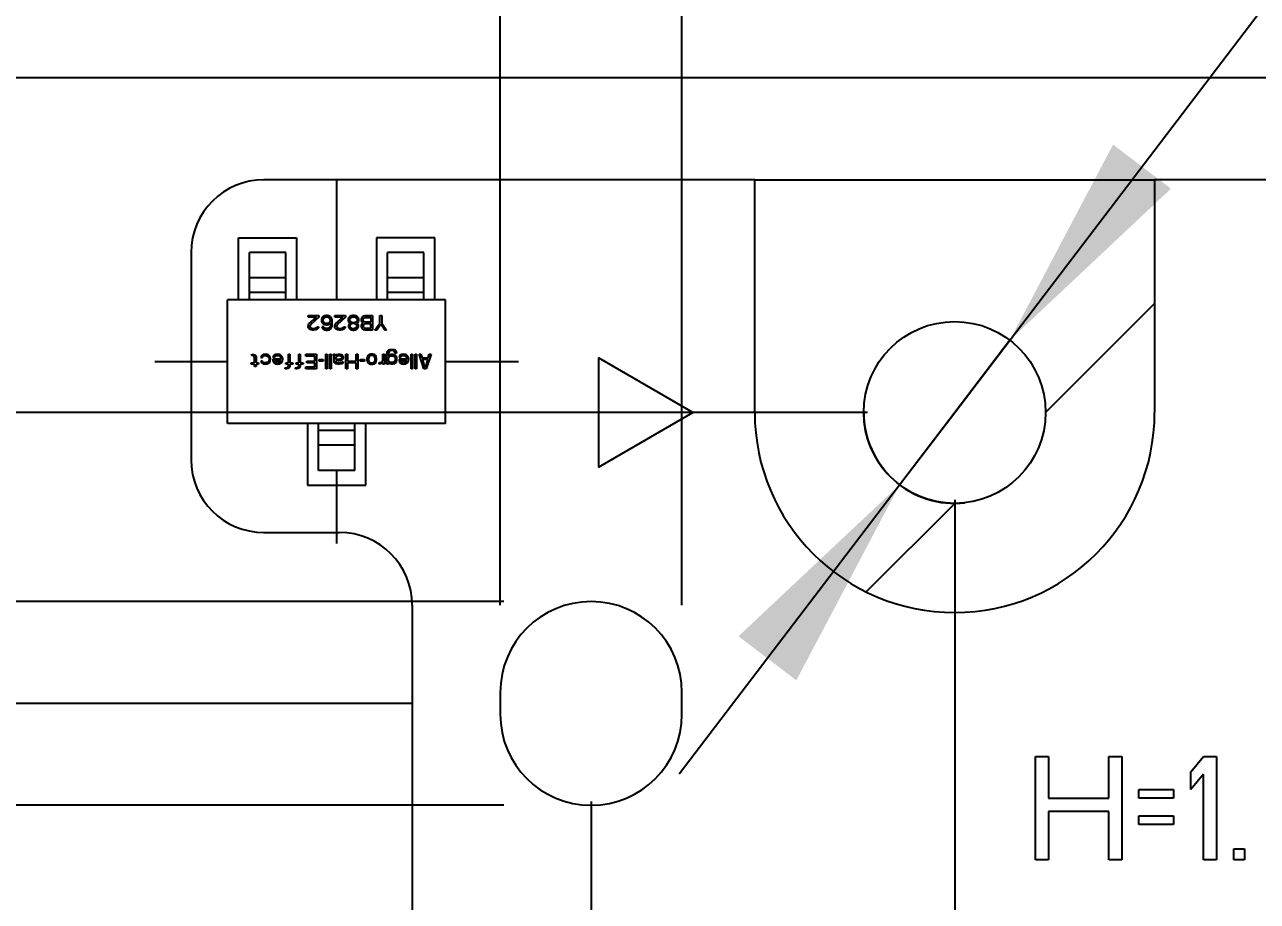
# Model space of a CAD drawing. Header units: millimetres. Extents: x 0 to 594, y 0 to 420.
# Drawn here: x 106.5 to 123.45, y 213.79 to 225.84 of the extents above; entities that cross this region are included whole.
import ezdxf

# ---------------------------------------------------------------- set-up
doc = ezdxf.new("R2010")
doc.units = ezdxf.units.MM
doc.header["$LTSCALE"] = 32.67
doc.layers.get('0').update_dxf_attribs({"linetype": 'CONTINUOUS'})
doc.layers.add('ASSEM_MEM', color=7, linetype='CONTINUOUS')
doc.styles.get("Standard").update_dxf_attribs({"font": 'txt', "width": 0.8})
doc.styles.add('TEXTSTYLE_3', font='symbol_asme.ttf')
doc.dimstyles.new('DIMSTYLE_1', dxfattribs={"dimtxt": 2.5, "dimasz": 3, "dimexe": 1.5, "dimexo": 1.2, "dimtad": 1, "dimdsep": 46, "dimtxsty": 'STANDARD', "dimblk": '_FILLED', "dimblk1": '_FILLED', "dimblk2": '_FILLED', "dimcen": 0.09, "dimazin": 2, "dimtp": 0.01, "dimtm": 0.01, "dimtfac": 1, "dimtofl": 0, "dimtmove": 0, "dimatfit": 3, "dimldrblk": '_FILLED', "dimfxl": 1, "dimtolj": 1, "dimarcsym": 0})
doc.dimstyles.new('DIMSTYLE_2', dxfattribs={"dimtxt": 2.5, "dimasz": 3, "dimexe": 1.5, "dimexo": 1.2, "dimtad": 1, "dimdsep": 46, "dimtxsty": 'STANDARD', "dimblk": '_FILLED', "dimblk1": '_FILLED', "dimblk2": '_FILLED', "dimcen": 0.09, "dimazin": 2, "dimtp": 0.01, "dimtm": 0.01, "dimtfac": 1, "dimtmove": 0, "dimatfit": 2, "dimldrblk": '_FILLED', "dimfxl": 1, "dimtolj": 1, "dimarcsym": 0})

# ---------------------------------------------------------------- blocks, each defined once
blk = doc.blocks.new('_FILLED')
at = {"color": 0, "linetype": 'BYBLOCK'}
blk.add_solid([(0, 0), (-1, 0.1667), (-1, -0.1667)], dxfattribs=at)
blk = doc.blocks.new('*D3')
at = {"color": 7, "linetype": 'CONTINUOUS'}
for p, q in [((119.285, 220.509), (130.178, 234.803)), ((120.043, 221.503), (119.285, 220.509)), ((120.043, 221.503), (120.043, 221.503)), ((119.285, 220.509), (115.497, 215.538)), ((118.528, 219.515), (119.285, 220.509)), ((118.528, 219.515), (118.528, 219.515))]:
    blk.add_line(p, q, dxfattribs=at)
at = {"color": 7, "linetype": 'CONTINUOUS', "xscale": 3, "yscale": 3, "zscale": 3}
for p, rotation in [((120.043, 221.503), 232.6881595984), ((118.528, 219.515), 52.6898213352)]:
    blk.add_blockref('_FILLED', p, dxfattribs=dict(at, rotation=rotation))
at = {"color": 7, "linetype": 'CONTINUOUS', "insert": (122.269, 229.579), "char_height": 2.5, "width": 13.42308, "attachment_point": 1, "rotation": 52.6897, "line_spacing_factor": 0.9, "style": 'TEXTSTYLE_3'}
blk.add_mtext('{\\ftxt;\\W0.0001;\\H0.0001;\\~}{\\ftxt;\\W1.1794871795;\\H2.5; }{\\ftxt;\\W0.0001;\\H0.0001;\\~}\\ftxt;{\\W0.8;2.5}', dxfattribs=at)
blk = doc.blocks.new('*D5')
at = {"color": 7, "linetype": 'CONTINUOUS'}
for p, q in [((255.285, 223.809), (255.285, 182.196)), ((120.285, 192.909), (120.285, 182.196)), ((120.285, 183.696), (187.785, 183.696)), ((255.285, 183.696), (187.785, 183.696))]:
    blk.add_line(p, q, dxfattribs=at)
at = {"color": 7, "linetype": 'CONTINUOUS', "xscale": 3, "yscale": 3, "zscale": 3, "rotation": 180}
blk.add_blockref('_FILLED', (120.285, 183.696), dxfattribs=at)
at = {"color": 7, "linetype": 'CONTINUOUS', "xscale": 3, "yscale": 3, "zscale": 3}
blk.add_blockref('_FILLED', (255.285, 183.696), dxfattribs=at)
at = {"color": 7, "linetype": 'CONTINUOUS', "insert": (186.968, 186.821), "char_height": 2.5, "width": 6, "attachment_point": 2, "line_spacing_factor": 0.9}
blk.add_mtext('135', dxfattribs=at)
blk = doc.blocks.new('*D6')
at = {"color": 7, "linetype": 'CONTINUOUS'}
for p, q in [((255.285, 223.809), (255.285, 175.774)), ((119.285, 219.309), (119.285, 175.774)), ((119.285, 177.274), (187.285, 177.274)), ((255.285, 177.274), (187.285, 177.274))]:
    blk.add_line(p, q, dxfattribs=at)
at = {"color": 7, "linetype": 'CONTINUOUS', "xscale": 3, "yscale": 3, "zscale": 3, "rotation": 180}
blk.add_blockref('_FILLED', (119.285, 177.274), dxfattribs=at)
at = {"color": 7, "linetype": 'CONTINUOUS', "xscale": 3, "yscale": 3, "zscale": 3}
blk.add_blockref('_FILLED', (255.285, 177.274), dxfattribs=at)
at = {"color": 7, "linetype": 'CONTINUOUS', "insert": (187.301, 180.399), "char_height": 2.5, "width": 6, "attachment_point": 2, "line_spacing_factor": 0.9}
blk.add_mtext('136', dxfattribs=at)
blk = doc.blocks.new('*D7')
at = {"color": 7, "linetype": 'CONTINUOUS'}
for p, q in [((114.285, 215.159), (114.285, 182.173)), ((120.285, 192.909), (120.285, 182.173)), ((114.285, 183.673), (109.285, 183.673)), ((109.285, 183.673), (117.285, 183.673)), ((125.285, 183.673), (117.285, 183.673)), ((120.285, 183.673), (125.285, 183.673))]:
    blk.add_line(p, q, dxfattribs=at)
at = {"color": 7, "linetype": 'CONTINUOUS', "xscale": 3, "yscale": 3, "zscale": 3}
blk.add_blockref('_FILLED', (114.285, 183.673), dxfattribs=at)
at = {"color": 7, "linetype": 'CONTINUOUS', "xscale": 3, "yscale": 3, "zscale": 3, "rotation": 180}
blk.add_blockref('_FILLED', (120.285, 183.673), dxfattribs=at)
at = {"color": 7, "linetype": 'CONTINUOUS', "insert": (116.338, 186.798), "char_height": 2.5, "width": 2, "attachment_point": 2, "line_spacing_factor": 0.9}
blk.add_mtext('6', dxfattribs=at)
blk = doc.blocks.new('*D8')
at = {"color": 7, "linetype": 'CONTINUOUS'}
for p, q in [((95.308, 225.109), (95.308, 230.109)), ((95.308, 230.109), (95.308, 222.809)), ((253.985, 225.109), (93.808, 225.109)), ((95.308, 209.895), (95.308, 222.809)), ((118.085, 220.509), (93.808, 220.509)), ((95.308, 220.509), (95.308, 209.895))]:
    blk.add_line(p, q, dxfattribs=at)
at = {"color": 7, "linetype": 'CONTINUOUS', "xscale": 3, "yscale": 3, "zscale": 3}
for p, rotation in [((95.308, 225.109), 270), ((95.308, 220.509), 90)]:
    blk.add_blockref('_FILLED', p, dxfattribs=dict(at, rotation=rotation))
at = {"color": 7, "linetype": 'CONTINUOUS', "insert": (92.183, 215.895), "char_height": 2.5, "width": 6, "attachment_point": 3, "rotation": 90, "line_spacing_factor": 0.9}
blk.add_mtext('4.6', dxfattribs=at)
blk = doc.blocks.new('*D9')
at = {"color": 7, "linetype": 'CONTINUOUS'}
for p, q in [((253.985, 225.109), (90.133, 225.109)), ((91.633, 225.109), (91.633, 209.609)), ((91.633, 194.109), (91.633, 209.609)), ((119.085, 194.109), (90.133, 194.109))]:
    blk.add_line(p, q, dxfattribs=at)
at = {"color": 7, "linetype": 'CONTINUOUS', "xscale": 3, "yscale": 3, "zscale": 3}
for p, rotation in [((91.633, 225.109), 90), ((91.633, 194.109), 270)]:
    blk.add_blockref('_FILLED', p, dxfattribs=dict(at, rotation=rotation))
at = {"color": 7, "linetype": 'CONTINUOUS', "insert": (88.508, 206.701), "char_height": 2.5, "width": 4, "attachment_point": 2, "rotation": 90, "line_spacing_factor": 0.9}
blk.add_mtext('31', dxfattribs=at)
blk = doc.blocks.new('*D11')
at = {"color": 7, "linetype": 'CONTINUOUS'}
for p, q in [((100.606, 220.509), (100.606, 225.509)), ((100.606, 225.509), (100.606, 218.509)), ((118.085, 220.509), (99.106, 220.509)), ((100.606, 211.509), (100.606, 218.509)), ((100.606, 216.509), (100.606, 211.509)), ((111.835, 216.509), (101.231, 216.509))]:
    blk.add_line(p, q, dxfattribs=at)
at = {"color": 7, "linetype": 'CONTINUOUS', "xscale": 3, "yscale": 3, "zscale": 3}
for p, rotation in [((100.606, 220.509), 270), ((100.606, 216.509), 90)]:
    blk.add_blockref('_FILLED', p, dxfattribs=dict(at, rotation=rotation))
at = {"color": 7, "linetype": 'CONTINUOUS', "insert": (97.481, 216.718), "char_height": 2.5, "width": 2, "attachment_point": 2, "rotation": 90, "line_spacing_factor": 0.9}
blk.add_mtext('4', dxfattribs=at)
blk = doc.blocks.new('*D12')
at = {"color": 7, "linetype": 'CONTINUOUS'}
for p, q in [((113.035, 217.859), (113.035, 232.648)), ((115.535, 217.859), (115.535, 232.648)), ((113.035, 231.148), (98.324, 231.148)), ((98.324, 231.148), (114.285, 231.148)), ((120.535, 231.148), (114.285, 231.148)), ((115.535, 231.148), (120.535, 231.148))]:
    blk.add_line(p, q, dxfattribs=at)
at = {"color": 7, "linetype": 'CONTINUOUS', "xscale": 3, "yscale": 3, "zscale": 3}
blk.add_blockref('_FILLED', (113.035, 231.148), dxfattribs=at)
at = {"color": 7, "linetype": 'CONTINUOUS', "xscale": 3, "yscale": 3, "zscale": 3, "rotation": 180}
blk.add_blockref('_FILLED', (115.535, 231.148), dxfattribs=at)
at = {"color": 7, "linetype": 'CONTINUOUS', "insert": (108.324, 234.273), "char_height": 2.5, "width": 10, "attachment_point": 3, "line_spacing_factor": 0.9}
blk.add_mtext('2-2.5', dxfattribs=at)
blk = doc.blocks.new('*D13')
at = {"color": 7, "linetype": 'CONTINUOUS'}
for p, q in [((104.765, 217.909), (104.765, 222.909)), ((104.765, 222.909), (104.765, 216.509)), ((113.085, 217.909), (103.265, 217.909)), ((104.765, 204.033), (104.765, 216.509)), ((113.085, 215.109), (103.265, 215.109)), ((104.765, 215.109), (104.765, 204.033))]:
    blk.add_line(p, q, dxfattribs=at)
at = {"color": 7, "linetype": 'CONTINUOUS', "xscale": 3, "yscale": 3, "zscale": 3}
for p, rotation in [((104.765, 217.909), 270), ((104.765, 215.109), 90)]:
    blk.add_blockref('_FILLED', p, dxfattribs=dict(at, rotation=rotation))
at = {"color": 7, "linetype": 'CONTINUOUS', "insert": (101.64, 214.033), "char_height": 2.5, "width": 10, "attachment_point": 3, "rotation": 90, "line_spacing_factor": 0.9}
blk.add_mtext('2-2.8', dxfattribs=at)

msp = doc.modelspace()

# ---------------------------------------------------------------- linework, layer by layer
at = {"color": 7, "linetype": 'CONTINUOUS'}
msp.add_arc((119.285, 220.509), 1.25, 180, 276.5205, dxfattribs=at)
at = {"layer": 'ASSEM_MEM', "color": 7, "linetype": 'CONTINUOUS'}
for p, q in [((116.535, 223.709), (109.785, 223.709)), ((116.535, 220.509), (116.535, 223.709)), ((116.535, 223.709), (122.035, 223.709)), ((122.035, 223.709), (122.035, 220.509)), ((131.285, 223.709), (122.035, 223.709)), ((109.435, 222.059), (109.435, 222.909)), ((109.435, 222.909), (110.235, 222.909)), ((110.235, 222.909), (110.235, 222.059)), ((111.335, 222.909), (111.335, 222.059)), ((112.135, 222.909), (111.335, 222.909)), ((112.135, 222.059), (112.135, 222.909)), ((108.785, 222.709), (108.785, 219.859)), ((109.585, 222.059), (109.585, 222.709)), ((110.085, 222.709), (109.585, 222.709)), ((110.085, 222.059), (110.085, 222.709)), ((111.485, 222.059), (111.485, 222.709)), ((111.985, 222.709), (111.485, 222.709)), ((111.985, 222.059), (111.985, 222.709)), ((110.085, 222.359), (109.585, 222.359)), ((111.985, 222.359), (111.485, 222.359)), ((110.085, 222.159), (109.585, 222.159)), ((111.985, 222.159), (111.485, 222.159)), ((109.285, 220.359), (109.285, 222.059)), ((112.285, 222.059), (109.285, 222.059)), ((112.285, 220.359), (112.285, 222.059)), ((120.535, 220.509), (122.035, 222.009)), ((114.385, 221.259), (114.385, 219.759)), ((115.684, 220.509), (114.385, 221.259)), ((114.385, 219.759), (115.684, 220.509)), ((112.285, 220.359), (109.285, 220.359)), ((110.385, 220.359), (110.385, 219.509)), ((110.535, 219.709), (110.535, 220.359)), ((111.035, 220.259), (110.535, 220.259)), ((111.035, 219.709), (111.035, 220.359)), ((111.185, 219.509), (111.185, 220.359)), ((111.035, 220.059), (110.535, 220.059)), ((111.035, 219.709), (110.535, 219.709)), ((110.385, 219.509), (111.185, 219.509)), ((118.069, 218.043), (119.285, 219.259)), ((109.785, 218.859), (110.825, 218.859)), ((111.825, 217.859), (111.825, 213.359)), ((113.035, 216.659), (113.035, 216.359)), ((115.535, 216.359), (115.535, 216.659))]:
    msp.add_line(p, q, dxfattribs=at)
at = {"layer": 'ASSEM_MEM', "color": 1, "linetype": 'CONTINUOUS'}
for p, q in [((110.785, 223.709), (110.785, 222.059)), ((108.285, 221.209), (109.285, 221.209)), ((112.285, 221.209), (113.285, 221.209)), ((110.785, 219.709), (110.785, 218.709))]:
    msp.add_line(p, q, dxfattribs=at)
at = {"layer": 'ASSEM_MEM', "color": 40, "linetype": 'CONTINUOUS'}
for p, q in [((110.392, 221.82), (110.392, 221.841)), ((110.392, 221.841), (110.542, 221.841)), ((110.509, 221.82), (110.392, 221.82)), ((110.405, 221.727), (110.509, 221.82)), ((110.542, 221.82), (110.426, 221.714)), ((110.542, 221.841), (110.542, 221.82)), ((110.584, 221.807), (110.576, 221.786)), ((110.576, 221.786), (110.576, 221.765)), ((110.576, 221.765), (110.584, 221.744)), ((110.597, 221.824), (110.584, 221.807)), ((110.584, 221.744), (110.597, 221.731)), ((110.617, 221.837), (110.597, 221.824)), ((110.601, 221.795), (110.597, 221.782)), ((110.597, 221.782), (110.597, 221.769)), ((110.597, 221.769), (110.601, 221.756)), ((110.609, 221.807), (110.601, 221.795)), ((110.601, 221.756), (110.609, 221.748)), ((110.622, 221.816), (110.609, 221.807)), ((110.609, 221.748), (110.622, 221.739)), ((110.638, 221.841), (110.617, 221.837)), ((110.634, 221.82), (110.622, 221.816)), ((110.622, 221.739), (110.634, 221.735)), ((110.663, 221.82), (110.634, 221.82)), ((110.659, 221.841), (110.638, 221.841)), ((110.68, 221.837), (110.659, 221.841)), ((110.676, 221.816), (110.663, 221.82)), ((110.663, 221.735), (110.676, 221.739)), ((110.688, 221.807), (110.676, 221.816)), ((110.676, 221.739), (110.688, 221.748)), ((110.701, 221.824), (110.68, 221.837)), ((110.697, 221.795), (110.688, 221.807)), ((110.688, 221.748), (110.697, 221.756)), ((110.701, 221.782), (110.697, 221.795)), ((110.697, 221.756), (110.701, 221.769)), ((110.713, 221.807), (110.701, 221.824)), ((110.701, 221.769), (110.701, 221.782)), ((110.722, 221.786), (110.713, 221.807)), ((110.726, 221.756), (110.722, 221.786)), ((110.726, 221.727), (110.726, 221.756)), ((110.759, 221.82), (110.759, 221.841)), ((110.759, 221.841), (110.909, 221.841)), ((110.876, 221.82), (110.759, 221.82)), ((110.772, 221.727), (110.876, 221.82)), ((110.909, 221.82), (110.792, 221.714)), ((110.909, 221.841), (110.909, 221.82)), ((110.951, 221.812), (110.942, 221.79)), ((110.942, 221.79), (110.942, 221.778)), ((110.942, 221.778), (110.951, 221.756)), ((110.963, 221.824), (110.951, 221.812)), ((110.951, 221.756), (110.967, 221.744)), ((110.984, 221.837), (110.963, 221.824)), ((110.976, 221.807), (110.963, 221.79)), ((110.963, 221.79), (110.963, 221.778)), ((110.963, 221.778), (110.976, 221.761)), ((110.967, 221.744), (110.976, 221.739)), ((110.976, 221.739), (110.967, 221.735)), ((110.992, 221.816), (110.976, 221.807)), ((110.976, 221.761), (110.992, 221.752)), ((111.005, 221.841), (110.984, 221.837)), ((111.009, 221.82), (110.992, 221.816)), ((110.992, 221.752), (111.009, 221.748)), ((111.03, 221.841), (111.005, 221.841)), ((111.026, 221.82), (111.009, 221.82)), ((111.009, 221.748), (111.026, 221.748)), ((111.042, 221.816), (111.026, 221.82)), ((111.026, 221.748), (111.042, 221.752)), ((111.051, 221.837), (111.03, 221.841)), ((111.059, 221.807), (111.042, 221.816)), ((111.042, 221.752), (111.059, 221.761)), ((111.072, 221.824), (111.051, 221.837)), ((111.072, 221.79), (111.059, 221.807)), ((111.059, 221.761), (111.072, 221.778)), ((111.059, 221.739), (111.067, 221.744)), ((111.067, 221.735), (111.059, 221.739)), ((111.067, 221.744), (111.084, 221.756)), ((111.084, 221.812), (111.072, 221.824)), ((111.072, 221.778), (111.072, 221.79)), ((111.092, 221.79), (111.084, 221.812)), ((111.084, 221.756), (111.092, 221.778)), ((111.092, 221.778), (111.092, 221.79)), ((111.126, 221.795), (111.13, 221.807)), ((111.126, 221.773), (111.126, 221.795)), ((111.13, 221.761), (111.126, 221.773)), ((111.13, 221.807), (111.142, 221.824)), ((111.142, 221.744), (111.13, 221.761)), ((111.142, 221.824), (111.159, 221.837)), ((111.151, 221.739), (111.142, 221.744)), ((111.142, 221.735), (111.151, 221.739)), ((111.151, 221.79), (111.155, 221.803)), ((111.151, 221.778), (111.151, 221.79)), ((111.155, 221.765), (111.151, 221.778)), ((111.155, 221.803), (111.163, 221.812)), ((111.163, 221.756), (111.155, 221.765)), ((111.159, 221.837), (111.18, 221.841)), ((111.163, 221.812), (111.176, 221.816)), ((111.176, 221.752), (111.163, 221.756)), ((111.176, 221.816), (111.255, 221.816)), ((111.255, 221.752), (111.176, 221.752)), ((111.18, 221.841), (111.28, 221.841)), ((111.255, 221.816), (111.255, 221.752)), ((111.28, 221.841), (111.28, 221.641)), ((111.313, 221.641), (111.38, 221.739)), ((111.38, 221.739), (111.38, 221.841)), ((111.38, 221.841), (111.405, 221.841)), ((111.405, 221.841), (111.405, 221.739)), ((111.405, 221.739), (111.472, 221.641)), ((110.392, 221.697), (110.397, 221.714)), ((110.392, 221.688), (110.392, 221.697)), ((110.397, 221.671), (110.392, 221.688)), ((110.397, 221.714), (110.405, 221.727)), ((110.413, 221.654), (110.397, 221.671)), ((110.43, 221.646), (110.413, 221.654)), ((110.426, 221.714), (110.417, 221.697)), ((110.417, 221.697), (110.417, 221.688)), ((110.417, 221.688), (110.426, 221.676)), ((110.426, 221.676), (110.438, 221.667)), ((110.455, 221.641), (110.43, 221.646)), ((110.438, 221.667), (110.459, 221.663)), ((110.472, 221.641), (110.455, 221.641)), ((110.459, 221.663), (110.476, 221.663)), ((110.501, 221.646), (110.472, 221.641)), ((110.476, 221.663), (110.497, 221.667)), ((110.497, 221.667), (110.509, 221.676)), ((110.517, 221.654), (110.501, 221.646)), ((110.509, 221.676), (110.517, 221.688)), ((110.517, 221.688), (110.538, 221.688)), ((110.534, 221.671), (110.517, 221.654)), ((110.538, 221.688), (110.534, 221.671)), ((110.584, 221.688), (110.588, 221.676)), ((110.605, 221.688), (110.584, 221.688)), ((110.588, 221.676), (110.601, 221.658)), ((110.597, 221.731), (110.617, 221.718)), ((110.601, 221.658), (110.622, 221.646)), ((110.613, 221.676), (110.605, 221.688)), ((110.626, 221.667), (110.613, 221.676)), ((110.617, 221.718), (110.638, 221.714)), ((110.622, 221.646), (110.642, 221.641)), ((110.638, 221.663), (110.626, 221.667)), ((110.634, 221.735), (110.663, 221.735)), ((110.638, 221.714), (110.659, 221.714)), ((110.663, 221.663), (110.638, 221.663)), ((110.642, 221.641), (110.659, 221.641)), ((110.659, 221.714), (110.68, 221.718)), ((110.659, 221.641), (110.68, 221.646)), ((110.676, 221.667), (110.663, 221.663)), ((110.688, 221.676), (110.676, 221.667)), ((110.68, 221.718), (110.705, 221.735)), ((110.68, 221.646), (110.701, 221.658)), ((110.697, 221.688), (110.688, 221.676)), ((110.701, 221.701), (110.697, 221.688)), ((110.705, 221.727), (110.701, 221.701)), ((110.701, 221.658), (110.713, 221.676)), ((110.705, 221.735), (110.705, 221.727)), ((110.713, 221.676), (110.722, 221.697)), ((110.722, 221.697), (110.726, 221.727)), ((110.759, 221.697), (110.763, 221.714)), ((110.759, 221.688), (110.759, 221.697)), ((110.763, 221.671), (110.759, 221.688)), ((110.763, 221.714), (110.772, 221.727)), ((110.78, 221.654), (110.763, 221.671)), ((110.797, 221.646), (110.78, 221.654)), ((110.792, 221.714), (110.784, 221.697)), ((110.784, 221.697), (110.784, 221.688)), ((110.784, 221.688), (110.792, 221.676)), ((110.792, 221.676), (110.805, 221.667)), ((110.822, 221.641), (110.797, 221.646)), ((110.805, 221.667), (110.826, 221.663)), ((110.838, 221.641), (110.822, 221.641)), ((110.826, 221.663), (110.842, 221.663)), ((110.867, 221.646), (110.838, 221.641)), ((110.842, 221.663), (110.863, 221.667)), ((110.863, 221.667), (110.876, 221.676)), ((110.884, 221.654), (110.867, 221.646)), ((110.876, 221.676), (110.884, 221.688)), ((110.884, 221.688), (110.905, 221.688)), ((110.901, 221.671), (110.884, 221.654)), ((110.905, 221.688), (110.901, 221.671)), ((110.955, 221.722), (110.947, 221.705)), ((110.947, 221.705), (110.947, 221.693)), ((110.947, 221.693), (110.955, 221.671)), ((110.967, 221.735), (110.955, 221.722)), ((110.955, 221.671), (110.967, 221.658)), ((110.976, 221.714), (110.967, 221.701)), ((110.967, 221.701), (110.967, 221.693)), ((110.967, 221.693), (110.976, 221.68)), ((110.967, 221.658), (110.988, 221.646)), ((110.992, 221.727), (110.976, 221.714)), ((110.976, 221.68), (110.992, 221.667)), ((110.988, 221.646), (111.009, 221.641)), ((111.009, 221.731), (110.992, 221.727)), ((110.992, 221.667), (111.009, 221.663)), ((111.026, 221.731), (111.009, 221.731)), ((111.009, 221.663), (111.026, 221.663)), ((111.009, 221.641), (111.026, 221.641)), ((111.042, 221.727), (111.026, 221.731)), ((111.026, 221.663), (111.042, 221.667)), ((111.026, 221.641), (111.047, 221.646)), ((111.059, 221.714), (111.042, 221.727)), ((111.042, 221.667), (111.059, 221.68)), ((111.047, 221.646), (111.067, 221.658)), ((111.067, 221.701), (111.059, 221.714)), ((111.059, 221.68), (111.067, 221.693)), ((111.08, 221.722), (111.067, 221.735)), ((111.067, 221.693), (111.067, 221.701)), ((111.067, 221.658), (111.08, 221.671)), ((111.088, 221.705), (111.08, 221.722)), ((111.08, 221.671), (111.088, 221.693)), ((111.088, 221.693), (111.088, 221.705)), ((111.126, 221.705), (111.13, 221.718)), ((111.126, 221.688), (111.126, 221.705)), ((111.13, 221.676), (111.126, 221.688)), ((111.13, 221.718), (111.142, 221.735)), ((111.142, 221.658), (111.13, 221.676)), ((111.159, 221.646), (111.142, 221.658)), ((111.155, 221.714), (111.151, 221.701)), ((111.151, 221.701), (111.151, 221.693)), ((111.151, 221.693), (111.155, 221.68)), ((111.163, 221.722), (111.155, 221.714)), ((111.155, 221.68), (111.163, 221.671)), ((111.18, 221.641), (111.159, 221.646)), ((111.176, 221.727), (111.163, 221.722)), ((111.163, 221.671), (111.176, 221.667)), ((111.255, 221.727), (111.176, 221.727)), ((111.176, 221.667), (111.255, 221.667)), ((111.28, 221.641), (111.18, 221.641)), ((111.255, 221.667), (111.255, 221.727)), ((111.338, 221.641), (111.313, 221.641)), ((111.392, 221.722), (111.338, 221.641)), ((111.447, 221.641), (111.392, 221.722)), ((111.472, 221.641), (111.447, 221.641)), ((109.619, 221.292), (109.619, 221.309)), ((109.619, 221.309), (109.644, 221.305)), ((109.64, 221.288), (109.619, 221.292)), ((109.652, 221.279), (109.64, 221.288)), ((109.644, 221.305), (109.656, 221.3)), ((109.656, 221.266), (109.652, 221.279)), ((109.656, 221.3), (109.669, 221.292)), ((109.656, 221.19), (109.656, 221.266)), ((109.669, 221.292), (109.677, 221.275)), ((109.677, 221.275), (109.677, 221.19)), ((109.748, 221.283), (109.744, 221.266)), ((109.744, 221.266), (109.765, 221.266)), ((109.76, 221.296), (109.748, 221.283)), ((109.777, 221.305), (109.76, 221.296)), ((109.765, 221.266), (109.769, 221.279)), ((109.769, 221.279), (109.781, 221.288)), ((109.806, 221.309), (109.777, 221.305)), ((109.781, 221.288), (109.81, 221.292)), ((109.831, 221.305), (109.806, 221.309)), ((109.81, 221.292), (109.835, 221.283)), ((109.844, 221.3), (109.831, 221.305)), ((109.835, 221.283), (109.848, 221.271)), ((109.856, 221.292), (109.844, 221.3)), ((109.848, 221.271), (109.856, 221.249)), ((109.856, 221.237), (109.852, 221.22)), ((109.865, 221.283), (109.856, 221.292)), ((109.856, 221.249), (109.856, 221.237)), ((109.873, 221.266), (109.865, 221.283)), ((109.877, 221.241), (109.873, 221.266)), ((109.873, 221.215), (109.877, 221.241)), ((109.915, 221.283), (109.91, 221.266)), ((109.91, 221.266), (109.931, 221.266)), ((109.91, 221.241), (109.91, 221.224)), ((110.023, 221.241), (109.91, 221.241)), ((109.927, 221.296), (109.915, 221.283)), ((109.944, 221.305), (109.927, 221.296)), ((109.931, 221.266), (109.935, 221.279)), ((109.935, 221.279), (109.948, 221.288)), ((109.973, 221.309), (109.944, 221.305)), ((109.948, 221.288), (109.977, 221.292)), ((109.998, 221.305), (109.973, 221.309)), ((109.977, 221.292), (109.994, 221.288)), ((109.994, 221.288), (110.002, 221.283)), ((110.01, 221.3), (109.998, 221.305)), ((110.002, 221.283), (110.015, 221.271)), ((110.023, 221.292), (110.01, 221.3)), ((110.015, 221.271), (110.019, 221.262)), ((110.019, 221.262), (110.023, 221.249)), ((110.031, 221.283), (110.023, 221.292)), ((110.023, 221.249), (110.023, 221.241)), ((110.04, 221.266), (110.031, 221.283)), ((110.044, 221.241), (110.04, 221.266)), ((110.04, 221.215), (110.044, 221.241)), ((110.123, 221.19), (110.123, 221.309)), ((110.123, 221.309), (110.144, 221.309)), ((110.144, 221.309), (110.144, 221.19)), ((110.265, 221.19), (110.265, 221.309)), ((110.265, 221.309), (110.285, 221.309)), ((110.285, 221.309), (110.285, 221.19)), ((110.36, 221.283), (110.36, 221.309)), ((110.36, 221.309), (110.51, 221.309)), ((110.485, 221.283), (110.36, 221.283)), ((110.485, 221.215), (110.485, 221.283)), ((110.51, 221.309), (110.51, 221.109)), ((110.544, 221.215), (110.544, 221.237)), ((110.544, 221.237), (110.602, 221.237)), ((110.602, 221.237), (110.602, 221.215)), ((110.635, 221.109), (110.635, 221.309)), ((110.635, 221.309), (110.656, 221.309)), ((110.656, 221.309), (110.656, 221.109)), ((110.69, 221.109), (110.69, 221.309)), ((110.69, 221.309), (110.71, 221.309)), ((110.71, 221.309), (110.71, 221.109)), ((110.748, 221.296), (110.744, 221.309)), ((110.744, 221.309), (110.765, 221.309)), ((110.752, 221.275), (110.748, 221.296)), ((110.752, 221.207), (110.752, 221.275)), ((110.765, 221.309), (110.769, 221.3)), ((110.769, 221.3), (110.773, 221.288)), ((110.773, 221.288), (110.777, 221.296)), ((110.773, 221.262), (110.777, 221.271)), ((110.773, 221.237), (110.773, 221.262)), ((110.819, 221.237), (110.773, 221.237)), ((110.777, 221.296), (110.79, 221.305)), ((110.777, 221.271), (110.79, 221.283)), ((110.79, 221.305), (110.81, 221.309)), ((110.79, 221.283), (110.81, 221.292)), ((110.81, 221.309), (110.835, 221.309)), ((110.81, 221.292), (110.835, 221.292)), ((110.835, 221.241), (110.819, 221.237)), ((110.835, 221.309), (110.852, 221.305)), ((110.835, 221.292), (110.852, 221.283)), ((110.844, 221.245), (110.835, 221.241)), ((110.852, 221.254), (110.844, 221.245)), ((110.86, 221.232), (110.844, 221.224)), ((110.852, 221.305), (110.86, 221.3)), ((110.852, 221.283), (110.856, 221.275)), ((110.856, 221.266), (110.852, 221.254)), ((110.856, 221.275), (110.856, 221.266)), ((110.86, 221.3), (110.873, 221.288)), ((110.869, 221.241), (110.86, 221.232)), ((110.877, 221.258), (110.869, 221.241)), ((110.873, 221.288), (110.877, 221.271)), ((110.877, 221.271), (110.877, 221.258)), ((110.91, 221.109), (110.91, 221.309)), ((110.91, 221.309), (110.935, 221.309)), ((110.935, 221.309), (110.935, 221.215)), ((111.052, 221.215), (111.052, 221.309)), ((111.052, 221.309), (111.077, 221.309)), ((111.077, 221.309), (111.077, 221.109)), ((111.11, 221.215), (111.11, 221.237)), ((111.11, 221.237), (111.169, 221.237)), ((111.169, 221.237), (111.169, 221.215)), ((111.21, 221.279), (111.202, 221.249)), ((111.202, 221.249), (111.202, 221.232)), ((111.202, 221.232), (111.206, 221.215)), ((111.219, 221.292), (111.21, 221.279)), ((111.227, 221.3), (111.219, 221.292)), ((111.227, 221.266), (111.223, 221.249)), ((111.223, 221.249), (111.223, 221.232)), ((111.223, 221.232), (111.227, 221.215)), ((111.235, 221.305), (111.227, 221.3)), ((111.235, 221.279), (111.227, 221.266)), ((111.252, 221.309), (111.235, 221.305)), ((111.244, 221.288), (111.235, 221.279)), ((111.26, 221.292), (111.244, 221.288)), ((111.285, 221.309), (111.252, 221.309)), ((111.277, 221.292), (111.26, 221.292)), ((111.294, 221.288), (111.277, 221.292)), ((111.302, 221.305), (111.285, 221.309)), ((111.302, 221.279), (111.294, 221.288)), ((111.31, 221.3), (111.302, 221.305)), ((111.31, 221.266), (111.302, 221.279)), ((111.319, 221.292), (111.31, 221.3)), ((111.315, 221.249), (111.31, 221.266)), ((111.31, 221.215), (111.315, 221.232)), ((111.315, 221.232), (111.315, 221.249)), ((111.327, 221.279), (111.319, 221.292)), ((111.335, 221.249), (111.327, 221.279)), ((111.331, 221.215), (111.335, 221.232)), ((111.335, 221.232), (111.335, 221.249)), ((111.423, 221.224), (111.423, 221.309)), ((111.423, 221.309), (111.444, 221.309)), ((111.444, 221.309), (111.444, 221.173)), ((111.477, 221.317), (111.485, 221.347)), ((111.477, 221.173), (111.477, 221.317)), ((111.485, 221.347), (111.494, 221.36)), ((111.494, 221.36), (111.506, 221.369)), ((111.502, 221.335), (111.498, 221.317)), ((111.498, 221.317), (111.498, 221.283)), ((111.498, 221.283), (111.502, 221.292)), ((111.498, 221.262), (111.506, 221.275)), ((111.498, 221.22), (111.498, 221.262)), ((111.506, 221.343), (111.502, 221.335)), ((111.502, 221.292), (111.51, 221.3)), ((111.506, 221.369), (111.519, 221.373)), ((111.519, 221.356), (111.506, 221.343)), ((111.506, 221.275), (111.519, 221.283)), ((111.51, 221.3), (111.519, 221.305)), ((111.519, 221.373), (111.535, 221.377)), ((111.535, 221.36), (111.519, 221.356)), ((111.519, 221.305), (111.535, 221.309)), ((111.519, 221.283), (111.535, 221.288)), ((111.535, 221.377), (111.56, 221.377)), ((111.56, 221.36), (111.535, 221.36)), ((111.535, 221.309), (111.56, 221.309)), ((111.535, 221.288), (111.552, 221.288)), ((111.552, 221.288), (111.569, 221.283)), ((111.56, 221.377), (111.577, 221.373)), ((111.577, 221.352), (111.56, 221.36)), ((111.56, 221.309), (111.577, 221.305)), ((111.569, 221.283), (111.581, 221.275)), ((111.577, 221.373), (111.59, 221.364)), ((111.585, 221.339), (111.577, 221.352)), ((111.577, 221.305), (111.59, 221.296)), ((111.581, 221.275), (111.585, 221.266)), ((111.59, 221.326), (111.585, 221.339)), ((111.585, 221.266), (111.59, 221.254)), ((111.59, 221.364), (111.602, 221.352)), ((111.61, 221.326), (111.59, 221.326)), ((111.59, 221.296), (111.602, 221.283)), ((111.59, 221.254), (111.59, 221.228)), ((111.602, 221.352), (111.61, 221.326)), ((111.602, 221.283), (111.606, 221.275)), ((111.606, 221.275), (111.61, 221.258)), ((111.61, 221.258), (111.61, 221.224)), ((111.648, 221.283), (111.644, 221.266)), ((111.644, 221.266), (111.665, 221.266)), ((111.644, 221.241), (111.644, 221.224)), ((111.756, 221.241), (111.644, 221.241)), ((111.66, 221.296), (111.648, 221.283)), ((111.677, 221.305), (111.66, 221.296)), ((111.665, 221.266), (111.669, 221.279)), ((111.669, 221.279), (111.681, 221.288)), ((111.706, 221.309), (111.677, 221.305)), ((111.681, 221.288), (111.71, 221.292)), ((111.731, 221.305), (111.706, 221.309)), ((111.71, 221.292), (111.727, 221.288)), ((111.727, 221.288), (111.735, 221.283)), ((111.744, 221.3), (111.731, 221.305)), ((111.735, 221.283), (111.748, 221.271)), ((111.756, 221.292), (111.744, 221.3)), ((111.748, 221.271), (111.752, 221.262)), ((111.752, 221.262), (111.756, 221.249)), ((111.765, 221.283), (111.756, 221.292)), ((111.756, 221.249), (111.756, 221.241)), ((111.773, 221.266), (111.765, 221.283)), ((111.777, 221.241), (111.773, 221.266)), ((111.773, 221.215), (111.777, 221.241)), ((111.81, 221.109), (111.81, 221.309)), ((111.81, 221.309), (111.831, 221.309)), ((111.831, 221.309), (111.831, 221.109)), ((111.865, 221.109), (111.865, 221.309)), ((111.865, 221.309), (111.885, 221.309)), ((111.885, 221.309), (111.885, 221.109)), ((111.985, 221.109), (111.919, 221.309)), ((111.919, 221.309), (111.944, 221.309)), ((111.944, 221.309), (111.96, 221.258)), ((111.96, 221.258), (112.044, 221.258)), ((112.002, 221.126), (111.965, 221.241)), ((111.965, 221.241), (112.04, 221.241)), ((112.04, 221.241), (112.002, 221.126)), ((112.085, 221.309), (112.019, 221.109)), ((112.044, 221.258), (112.06, 221.309)), ((112.06, 221.309), (112.085, 221.309)), ((109.61, 221.173), (109.61, 221.19)), ((109.61, 221.19), (109.656, 221.19)), ((109.656, 221.173), (109.61, 221.173)), ((109.656, 221.139), (109.656, 221.173)), ((109.677, 221.139), (109.656, 221.139)), ((109.677, 221.19), (109.71, 221.19)), ((109.677, 221.173), (109.677, 221.139)), ((109.71, 221.173), (109.677, 221.173)), ((109.71, 221.19), (109.71, 221.173)), ((109.744, 221.215), (109.748, 221.198)), ((109.765, 221.215), (109.744, 221.215)), ((109.748, 221.198), (109.76, 221.186)), ((109.76, 221.186), (109.777, 221.177)), ((109.769, 221.203), (109.765, 221.215)), ((109.781, 221.194), (109.769, 221.203)), ((109.777, 221.177), (109.806, 221.173)), ((109.81, 221.19), (109.781, 221.194)), ((109.806, 221.173), (109.831, 221.177)), ((109.827, 221.194), (109.81, 221.19)), ((109.835, 221.198), (109.827, 221.194)), ((109.831, 221.177), (109.844, 221.181)), ((109.848, 221.211), (109.835, 221.198)), ((109.844, 221.181), (109.856, 221.19)), ((109.852, 221.22), (109.848, 221.211)), ((109.856, 221.19), (109.865, 221.198)), ((109.865, 221.198), (109.873, 221.215)), ((109.91, 221.224), (109.915, 221.207)), ((109.915, 221.207), (109.927, 221.19)), ((109.927, 221.19), (109.948, 221.177)), ((109.931, 221.215), (109.931, 221.224)), ((109.931, 221.224), (110.019, 221.224)), ((109.94, 221.203), (109.931, 221.215)), ((109.952, 221.194), (109.94, 221.203)), ((109.948, 221.177), (109.973, 221.173)), ((109.977, 221.19), (109.952, 221.194)), ((109.973, 221.173), (109.998, 221.177)), ((109.994, 221.194), (109.977, 221.19)), ((110.002, 221.198), (109.994, 221.194)), ((109.998, 221.177), (110.01, 221.181)), ((110.015, 221.211), (110.002, 221.198)), ((110.01, 221.181), (110.023, 221.19)), ((110.019, 221.22), (110.015, 221.211)), ((110.019, 221.224), (110.019, 221.22)), ((110.023, 221.19), (110.031, 221.198)), ((110.031, 221.198), (110.04, 221.215)), ((110.077, 221.122), (110.102, 221.126)), ((110.077, 221.109), (110.077, 221.122)), ((110.094, 221.109), (110.077, 221.109)), ((110.085, 221.173), (110.085, 221.19)), ((110.085, 221.19), (110.123, 221.19)), ((110.123, 221.173), (110.085, 221.173)), ((110.115, 221.113), (110.094, 221.109)), ((110.102, 221.126), (110.11, 221.13)), ((110.11, 221.13), (110.119, 221.139)), ((110.131, 221.122), (110.115, 221.113)), ((110.119, 221.139), (110.123, 221.152)), ((110.123, 221.152), (110.123, 221.173)), ((110.14, 221.135), (110.131, 221.122)), ((110.144, 221.147), (110.14, 221.135)), ((110.144, 221.19), (110.185, 221.19)), ((110.144, 221.173), (110.144, 221.147)), ((110.185, 221.173), (110.144, 221.173)), ((110.185, 221.19), (110.185, 221.173)), ((110.219, 221.122), (110.244, 221.126)), ((110.219, 221.109), (110.219, 221.122)), ((110.235, 221.109), (110.219, 221.109)), ((110.227, 221.173), (110.227, 221.19)), ((110.227, 221.19), (110.265, 221.19)), ((110.265, 221.173), (110.227, 221.173)), ((110.256, 221.113), (110.235, 221.109)), ((110.244, 221.126), (110.252, 221.13)), ((110.252, 221.13), (110.26, 221.139)), ((110.273, 221.122), (110.256, 221.113)), ((110.26, 221.139), (110.265, 221.152)), ((110.265, 221.152), (110.265, 221.173)), ((110.281, 221.135), (110.273, 221.122)), ((110.285, 221.147), (110.281, 221.135)), ((110.285, 221.19), (110.327, 221.19)), ((110.285, 221.173), (110.285, 221.147)), ((110.327, 221.173), (110.285, 221.173)), ((110.327, 221.19), (110.327, 221.173)), ((110.36, 221.109), (110.36, 221.135)), ((110.36, 221.135), (110.485, 221.135)), ((110.51, 221.109), (110.36, 221.109)), ((110.377, 221.19), (110.377, 221.215)), ((110.377, 221.215), (110.485, 221.215)), ((110.485, 221.19), (110.377, 221.19)), ((110.485, 221.135), (110.485, 221.19)), ((110.602, 221.215), (110.544, 221.215)), ((110.656, 221.109), (110.635, 221.109)), ((110.71, 221.109), (110.69, 221.109)), ((110.756, 221.194), (110.752, 221.207)), ((110.765, 221.186), (110.756, 221.194)), ((110.777, 221.177), (110.765, 221.186)), ((110.773, 221.22), (110.773, 221.207)), ((110.819, 221.22), (110.773, 221.22)), ((110.773, 221.207), (110.777, 221.198)), ((110.777, 221.198), (110.785, 221.194)), ((110.802, 221.173), (110.777, 221.177)), ((110.785, 221.194), (110.802, 221.19)), ((110.802, 221.19), (110.827, 221.19)), ((110.827, 221.173), (110.802, 221.173)), ((110.844, 221.224), (110.819, 221.22)), ((110.827, 221.19), (110.844, 221.194)), ((110.856, 221.177), (110.827, 221.173)), ((110.844, 221.194), (110.852, 221.198)), ((110.852, 221.198), (110.856, 221.207)), ((110.856, 221.207), (110.877, 221.207)), ((110.865, 221.181), (110.856, 221.177)), ((110.873, 221.19), (110.865, 221.181)), ((110.877, 221.198), (110.873, 221.19)), ((110.877, 221.207), (110.877, 221.198)), ((110.935, 221.109), (110.91, 221.109)), ((110.935, 221.215), (111.052, 221.215)), ((110.935, 221.19), (110.935, 221.109)), ((111.052, 221.19), (110.935, 221.19)), ((111.052, 221.109), (111.052, 221.19)), ((111.077, 221.109), (111.052, 221.109)), ((111.169, 221.215), (111.11, 221.215)), ((111.206, 221.215), (111.21, 221.203)), ((111.21, 221.203), (111.219, 221.19)), ((111.219, 221.19), (111.227, 221.181)), ((111.227, 221.215), (111.235, 221.203)), ((111.227, 221.181), (111.235, 221.177)), ((111.235, 221.203), (111.244, 221.194)), ((111.235, 221.177), (111.252, 221.173)), ((111.244, 221.194), (111.26, 221.19)), ((111.252, 221.173), (111.285, 221.173)), ((111.26, 221.19), (111.277, 221.19)), ((111.277, 221.19), (111.294, 221.194)), ((111.285, 221.173), (111.302, 221.177)), ((111.294, 221.194), (111.302, 221.203)), ((111.302, 221.203), (111.31, 221.215)), ((111.302, 221.177), (111.31, 221.181)), ((111.31, 221.181), (111.319, 221.19)), ((111.319, 221.19), (111.327, 221.203)), ((111.327, 221.203), (111.331, 221.215)), ((111.369, 221.194), (111.394, 221.198)), ((111.369, 221.173), (111.369, 221.194)), ((111.39, 221.177), (111.369, 221.173)), ((111.402, 221.181), (111.39, 221.177)), ((111.394, 221.198), (111.41, 221.207)), ((111.415, 221.19), (111.402, 221.181)), ((111.41, 221.207), (111.423, 221.224)), ((111.423, 221.198), (111.415, 221.19)), ((111.423, 221.173), (111.423, 221.198)), ((111.444, 221.173), (111.423, 221.173)), ((111.498, 221.173), (111.477, 221.173)), ((111.506, 221.207), (111.498, 221.22)), ((111.498, 221.198), (111.498, 221.173)), ((111.502, 221.19), (111.498, 221.198)), ((111.51, 221.181), (111.502, 221.19)), ((111.519, 221.198), (111.506, 221.207)), ((111.519, 221.177), (111.51, 221.181)), ((111.535, 221.194), (111.519, 221.198)), ((111.535, 221.173), (111.519, 221.177)), ((111.56, 221.194), (111.535, 221.194)), ((111.56, 221.173), (111.535, 221.173)), ((111.577, 221.203), (111.56, 221.194)), ((111.577, 221.177), (111.56, 221.173)), ((111.585, 221.215), (111.577, 221.203)), ((111.59, 221.186), (111.577, 221.177)), ((111.59, 221.228), (111.585, 221.215)), ((111.602, 221.198), (111.59, 221.186)), ((111.606, 221.207), (111.602, 221.198)), ((111.61, 221.224), (111.606, 221.207)), ((111.644, 221.224), (111.648, 221.207)), ((111.648, 221.207), (111.66, 221.19)), ((111.66, 221.19), (111.681, 221.177)), ((111.665, 221.215), (111.665, 221.224)), ((111.665, 221.224), (111.752, 221.224)), ((111.673, 221.203), (111.665, 221.215)), ((111.685, 221.194), (111.673, 221.203)), ((111.681, 221.177), (111.706, 221.173)), ((111.71, 221.19), (111.685, 221.194)), ((111.706, 221.173), (111.731, 221.177)), ((111.727, 221.194), (111.71, 221.19)), ((111.735, 221.198), (111.727, 221.194)), ((111.731, 221.177), (111.744, 221.181)), ((111.748, 221.211), (111.735, 221.198)), ((111.744, 221.181), (111.756, 221.19)), ((111.752, 221.22), (111.748, 221.211)), ((111.752, 221.224), (111.752, 221.22)), ((111.756, 221.19), (111.765, 221.198)), ((111.765, 221.198), (111.773, 221.215)), ((111.831, 221.109), (111.81, 221.109)), ((111.885, 221.109), (111.865, 221.109)), ((112.019, 221.109), (111.985, 221.109)), ((120.396, 214.357), (120.396, 215.781)), ((120.396, 215.781), (120.574, 215.781)), ((120.574, 215.781), (120.574, 215.205)), ((121.404, 215.205), (121.404, 215.781)), ((121.404, 215.781), (121.582, 215.781)), ((121.582, 215.781), (121.582, 214.357)), ((122.531, 215.569), (122.709, 215.781)), ((122.709, 215.781), (122.887, 215.781)), ((122.887, 215.781), (122.887, 214.357)), ((122.531, 215.326), (122.531, 215.569)), ((122.709, 215.538), (122.531, 215.326)), ((122.709, 214.357), (122.709, 215.538)), ((121.819, 215.205), (121.819, 215.326)), ((121.819, 215.326), (122.294, 215.326)), ((122.294, 215.326), (122.294, 215.205)), ((120.574, 215.205), (121.404, 215.205)), ((122.294, 215.205), (121.819, 215.205)), ((120.574, 215.024), (120.574, 214.357)), ((121.404, 215.024), (120.574, 215.024)), ((121.404, 214.357), (121.404, 215.024)), ((121.819, 214.842), (121.819, 214.963)), ((121.819, 214.963), (122.294, 214.963)), ((122.294, 214.963), (122.294, 214.842)), ((122.294, 214.842), (121.819, 214.842)), ((123.124, 214.357), (123.124, 214.509)), ((123.124, 214.509), (123.272, 214.509)), ((123.272, 214.509), (123.272, 214.357)), ((120.574, 214.357), (120.396, 214.357)), ((121.582, 214.357), (121.404, 214.357)), ((122.887, 214.357), (122.709, 214.357)), ((123.272, 214.357), (123.124, 214.357))]:
    msp.add_line(p, q, dxfattribs=at)
at = {"layer": 'ASSEM_MEM', "color": 7, "linetype": 'CONTINUOUS'}
msp.add_circle((119.285, 220.509), 1.25, dxfattribs=at)
for centre, radius, start, end in [((109.785, 222.709), 1, 90, 180), ((119.285, 220.509), 2.75, 180, 360), ((109.785, 219.859), 1, 180, 270), ((110.825, 217.859), 1, 0, 90), ((114.285, 216.659), 1.25, 0, 180), ((114.285, 216.359), 1.25, 180, 360)]:
    msp.add_arc(centre, radius, start, end, dxfattribs=at)

# ---------------------------------------------------------------- dimensions: what is measured, and where the dimension line sits
at = {"color": 7, "linetype": 'CONTINUOUS'}
dim = msp.add_diameter_dim_2p(p1=(120.043, 221.503), p2=(118.528, 219.515), text='⌀<>', dimstyle='DIMSTYLE_2', override={"dimpost": '<>'}, dxfattribs=at)
dim.commit()
dim.dimension.update_dxf_attribs({"geometry": '*D3', "text_midpoint": (126.869, 233.553), "dimtype": 163})
dim = msp.add_linear_dim(base=(115.535, 231.148), p1=(113.035, 216.659), p2=(115.535, 216.659), text='2-<>', dimstyle='DIMSTYLE_1', dxfattribs=at)
dim.commit()
dim.dimension.update_dxf_attribs({"geometry": '*D12', "text_midpoint": (103.324, 231.148), "dimtype": 160})
for base, p1, p2, angle, picture, middle in [((95.308, 220.509), (255.185, 225.109), (119.285, 220.509), 270, '*D8', (95.308, 212.895)), ((100.606, 220.509), (113.035, 216.509), (119.285, 220.509), 90, '*D11', (100.606, 216.781)), ((91.633, 194.109), (255.185, 225.109), (120.285, 194.109), 270, '*D9', (91.633, 206.451)), ((119.285, 177.274), (255.285, 225.009), (119.285, 220.509), 180, '*D6', (187.551, 177.274)), ((120.285, 183.696), (255.285, 225.009), (120.285, 194.109), 180, '*D5', (187.281, 183.696))]:
    dim = msp.add_linear_dim(base=base, p1=p1, p2=p2, angle=angle, dimstyle='DIMSTYLE_1', dxfattribs=at)
    dim.commit()
    dim.dimension.update_dxf_attribs({"geometry": picture, "text_midpoint": middle, "dimtype": 160})
dim = msp.add_linear_dim(base=(104.765, 215.109), p1=(114.285, 217.909), p2=(114.285, 215.109), angle=270, text='2-<>', dimstyle='DIMSTYLE_1', dxfattribs=at)
dim.commit()
dim.dimension.update_dxf_attribs({"geometry": '*D13', "text_midpoint": (104.765, 209.033), "dimtype": 160})
dim = msp.add_linear_dim(base=(120.285, 183.673), p1=(114.285, 216.359), p2=(120.285, 194.109), dimstyle='DIMSTYLE_1', dxfattribs=at)
dim.commit()
dim.dimension.update_dxf_attribs({"geometry": '*D7', "text_midpoint": (116.338, 183.673), "dimtype": 160})

doc.saveas('drawing.dxf')
